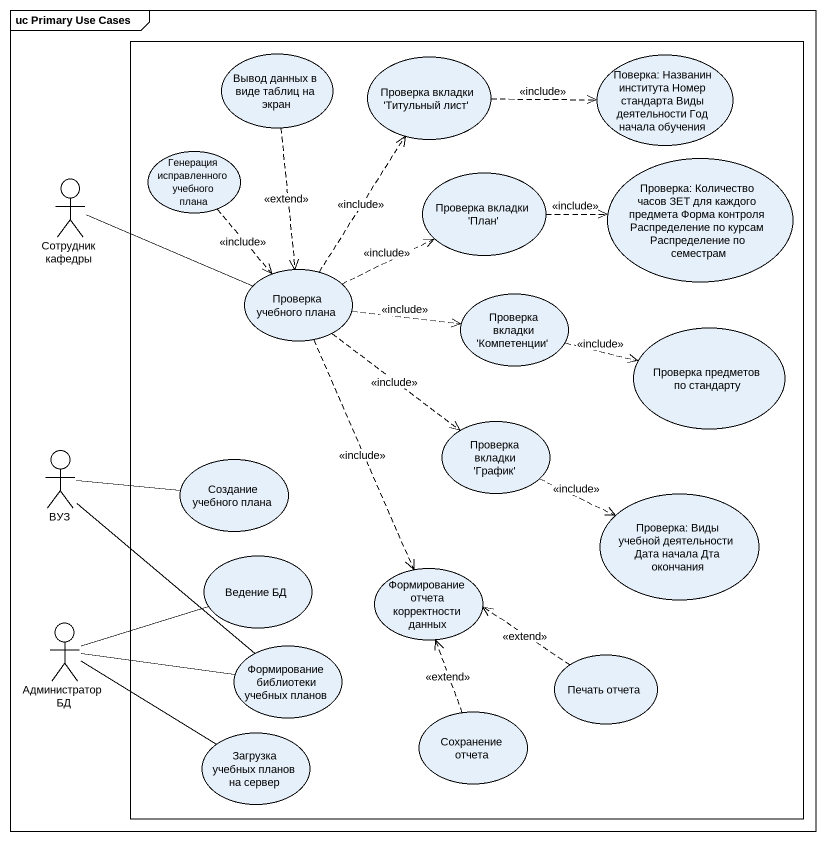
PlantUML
@startuml
mainframe uc Primary Use Cases
rectangle " " as rectangle1 {
  usecase "Вывод данных в виде таблиц на экран" as Вывод_данных_в_виде_таблиц
  usecase "Проверка вкладки 'Титульный лист'" as Проверка_вкладки_Титульный
  usecase "Поверка: Названин института Номер стандарта Виды деятельности Год начала обучения" as Поверка_Названин_института
  usecase "Генерация исправленного учебного плана" as Генерация_исправленного
  usecase "Проверка вкладки 'План'" as Проверка_вкладки_План
  usecase "Проверка: Количество часов ЗЕТ для каждого предмета Форма контроля Распределение по курсам Распределение по семестрам" as Проверка_Количество_часов
  usecase "Проверка учебного плана" as Проверка_учебного_плана
  usecase "Проверка вкладки 'Компетенции'" as Проверка_вкладки_Компетенции
  usecase "Проверка предметов по стандарту" as Проверка_предметов_по
  usecase "Проверка вкладки 'График'" as Проверка_вкладки_График
  usecase "Создание учебного плана" as Создание_учебного_плана
  usecase "Проверка: Виды учебной деятельности Дата начала Дта окончания" as Проверка_Виды_учебной
  usecase "Ведение БД" as Ведение_БД
  usecase "Формирование отчета корректности данных" as Формирование_отчета
  usecase "Формирование библиотеки учебных планов" as Формирование_библиотеки
  usecase "Печать отчета" as Печать_отчета
  usecase "Загрузка учебных планов на сервер" as Загрузка_учебных_планов_на
  usecase "Сохранение отчета" as Сохранение_отчета
}
actor "Сотрудник кафедры" as Сотрудник_кафедры
actor ВУЗ
actor "Администратор БД" as Администратор_БД
Вывод_данных_в_виде_таблиц ..> Проверка_учебного_плана : <<extend>>
Проверка_вкладки_Титульный .right.> Поверка_Названин_института : <<include>>
Сотрудник_кафедры -right- Проверка_учебного_плана
Генерация_исправленного ..> Проверка_учебного_плана : <<include>>
Проверка_вкладки_План .right.> Проверка_Количество_часов : <<include>>
Проверка_учебного_плана .up.> Проверка_вкладки_Титульный : <<include>>
Проверка_учебного_плана .right.> Проверка_вкладки_План : <<include>>
Проверка_учебного_плана .right.> Проверка_вкладки_Компетенции : <<include>>
Проверка_учебного_плана ..> Проверка_вкладки_График : <<include>>
Проверка_учебного_плана ..> Формирование_отчета : <<include>>
Проверка_вкладки_Компетенции .right.> Проверка_предметов_по : <<include>>
Проверка_вкладки_График .right.> Проверка_Виды_учебной : <<include>>
ВУЗ -right- Создание_учебного_плана
ВУЗ -- Формирование_библиотеки
Ведение_БД -left- Администратор_БД
Формирование_библиотеки -left- Администратор_БД
Печать_отчета .left.> Формирование_отчета : <<extend>>
Загрузка_учебных_планов_на -left- Администратор_БД
Сохранение_отчета .up.> Формирование_отчета : <<extend>>
@enduml
